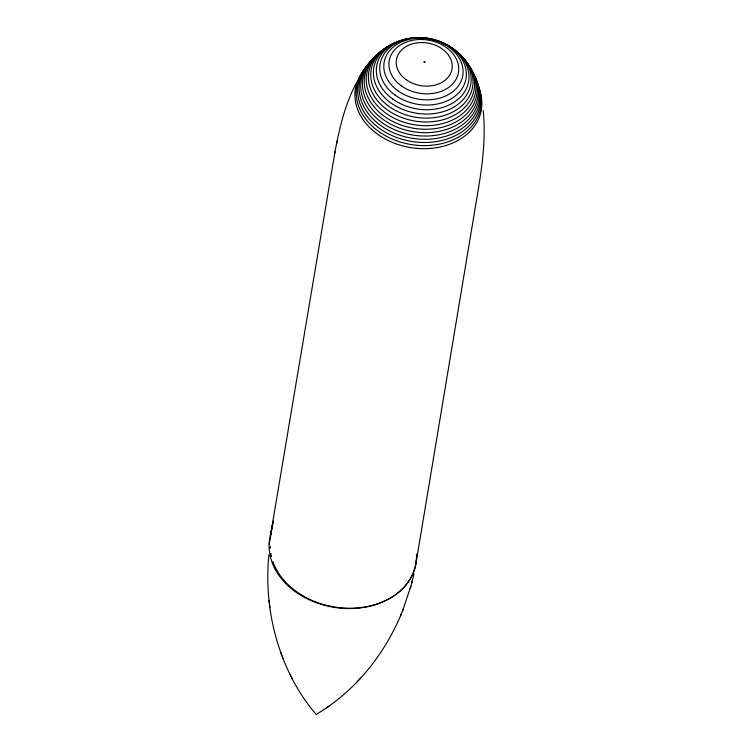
<?xml version="1.0" encoding="UTF-8"?>
<svg xmlns="http://www.w3.org/2000/svg" width="752" height="752" viewBox="0 0 752 752"><rect width="100%" height="100%" fill="white"/><g stroke="black" fill="none" stroke-linecap="round" stroke-linejoin="round"><path stroke-width="1.13" d="M268.84 554.976C265.616 588.609 269.799 623.023 281.605 654.71M416.157 562.148L477.21 195.924C482.013 167.724 486.149 139.045 483.179 110.394M271.049 532.031L335.016 151.763M269.131 544.363L273.249 521.108L270.259 536.138M334.546 154.085C339.227 129.429 344.679 104.443 356.796 82.203M336.746 143.209L337.206 140.897M413.901 574.152L411.635 583.336M402.564 610.906L410.818 586.344M410.216 588.619L412.246 581.052M280.797 652.529C288.815 675.005 300.518 696.314 316.16 714.4C354.869 691.643 384.366 654.813 401.455 613.585M400.581 615.738L403.457 608.716M357.238 681.688L358.742 680.081M359.447 679.31L361.026 677.618M326.509 707.895L329.132 706.062M290.159 674.723L291.193 676.762M291.485 677.336L292.462 679.263M282.141 656.12L282.912 658.207M269.019 600.34L269.301 602.69M269.62 605.369L269.893 607.672M416.505 554.346A73.536 56.362 9.5 0 1 354.389 608.124A73.536 56.362 9.5 0 1 272.882 561.49M271.444 556.461A73.536 56.362 9.5 0 1 270.861 553.416M270.344 548.34A73.536 56.362 9.5 0 1 270.297 546.319M416.523 554.215A74.147 56.832 9.5 0 1 335.514 607.56A74.147 56.832 9.5 0 1 271.096 533.112M477.059 84.487A63.845 48.927 9.5 0 1 412.087 147.815A63.845 48.927 9.5 0 1 365.641 68.319M476.58 82.372A62.895 48.203 9.5 0 1 451.896 140.323A62.895 48.203 9.5 0 1 371.949 125.913A62.895 48.203 9.5 0 1 370.116 63.187M474.691 77.86A61.871 47.423 9.5 0 1 452.977 136.761A61.871 47.423 9.5 0 1 372.86 122.886A61.871 47.423 9.5 0 1 372.71 60.198M474.089 75.83A60.762 46.577 9.5 0 1 452.76 133.677A60.762 46.577 9.5 0 1 374.073 120.047A60.762 46.577 9.5 0 1 373.932 58.487M470.912 70.049A59.558 45.646 9.5 0 1 453.945 129.852A59.558 45.646 9.5 0 1 374.233 116.052A59.558 45.646 9.5 0 1 378.867 54.106M467.932 65.311A58.233 44.631 9.5 0 1 454.979 125.951A58.233 44.631 9.5 0 1 375.201 112.697A58.233 44.631 9.5 0 1 382.458 51.108M465.967 62.19A56.785 43.522 9.5 0 1 455.045 122.388A56.785 43.522 9.5 0 1 376.291 109.313A56.785 43.522 9.5 0 1 385.334 48.795M463.881 59.229A55.187 42.3 9.5 0 1 453.418 119.559A55.187 42.3 9.5 0 1 375.257 103.25A55.187 42.3 9.5 0 1 393.155 44.471M459.961 55.573A55.187 42.3 9.5 0 1 461.324 56.757M456.332 51.926A53.42 40.946 9.5 0 1 456.708 113.862A53.42 40.946 9.5 0 1 377.476 100.702A53.42 40.946 9.5 0 1 397.78 42.197M441.518 43.043A51.437 39.424 9.5 0 1 460.901 106.605A51.437 39.424 9.5 0 1 378.5 96.369A51.437 39.424 9.5 0 1 409.295 39.038M431.018 39.283A49.19 37.703 9.5 0 1 463.072 99.668A49.19 37.703 9.5 0 1 381.414 94.056A49.19 37.703 9.5 0 1 413.647 38.079M417.106 37.938A49.19 37.703 9.5 0 1 420.584 37.985M424.081 38.22A49.19 37.703 9.5 0 1 427.559 38.653M424.006 61.955L425.218 62.106L424.015 61.89M392.694 99.029A46.605 35.72 9.5 0 0 468.27 83.171A46.605 35.72 9.5 0 0 407.039 38.775A46.605 35.72 9.5 0 0 392.694 99.029M395.035 95.043A43.569 33.398 9.5 0 0 465.685 80.229A43.569 33.398 9.5 0 0 408.449 38.719A43.569 33.398 9.5 0 0 395.035 95.043M397.799 90.71A39.884 30.569 9.5 0 0 462.461 77.146A39.884 30.569 9.5 0 0 410.075 39.151A39.884 30.569 9.5 0 0 397.799 90.71M401.248 85.784A35.128 26.922 9.5 0 0 458.203 73.837A35.128 26.922 9.5 0 0 412.058 40.382A35.128 26.922 9.5 0 0 401.248 85.784M406.108 79.674A28.172 21.592 9.5 0 0 451.783 70.096A28.172 21.592 9.5 0 0 414.775 43.259A28.172 21.592 9.5 0 0 406.108 79.674"/></g></svg>
